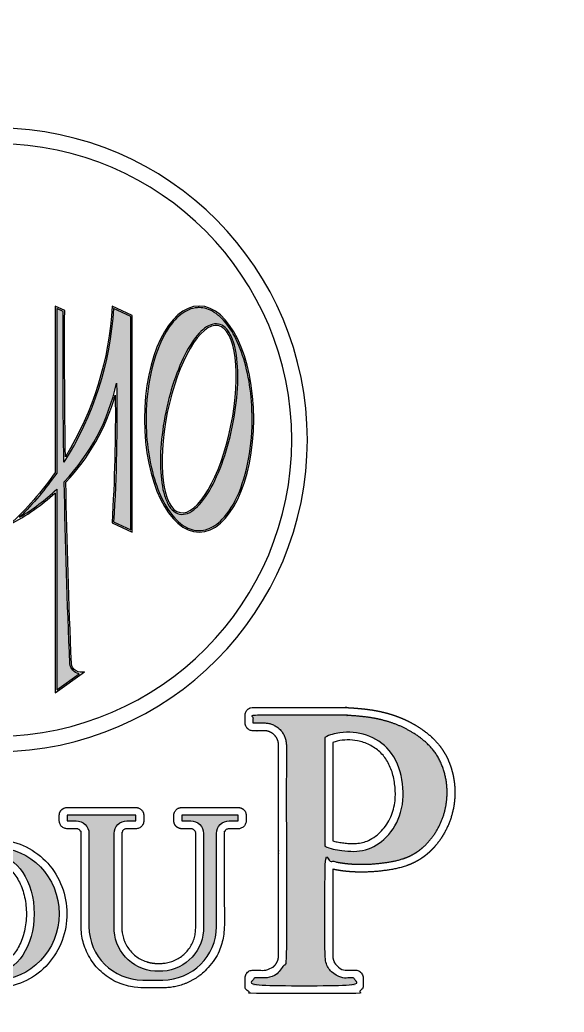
# Model space of a CAD drawing. Header units: millimetres. Extents: x 4346 to 24970, y -10214 to -5839.
# Drawn here: x 16173.7 to 16384.1, y -9876.4 to -9492.4 of the extents above; entities that cross this region are included whole.
import ezdxf

# ---------------------------------------------------------------- set-up
doc = ezdxf.new("R2010")
doc.units = ezdxf.units.MM
doc.layers.add('Duvar', color=7, linetype='Continuous', lineweight=30)

# ---------------------------------------------------------------- blocks, each defined once
blk = doc.blocks.new('onnologo')
h = blk.add_hatch(color=7)
h.dxf.hatch_style = 1
h.paths.add_polyline_path([(154.139, 109.102), (155.247, 108.594), (155.247, 94.91), (154.151, 95.413, 0.019659), (154.343, 104.308, -0.136371), (150.986, 97.992, 0.006314), (151.347, 86.319, 0.336097), (151.94, 85.674), (150.501, 84.639), (150.501, 97.507, -0.056027), (148.121, 95.706, 0.045209), (150.501, 98.543), (150.501, 109.098), (150.915, 108.908, 0.005226), (150.965, 99.241, 0.128296)])
h = blk.add_hatch(color=7)
h.dxf.hatch_style = 1
edge = h.paths.add_edge_path()
edge.add_spline(control_points=[(159.63, 109.154), (159.956, 109.154), (160.284, 109.053), (160.921, 108.649), (161.229, 108.345), (161.792, 107.555), (162.047, 107.07), (162.477, 105.962), (162.653, 105.34), (162.909, 104.016), (162.989, 103.313), (163.056, 101.65), (163.002, 100.683), (162.717, 98.87), (162.486, 98.024), (161.888, 96.587), (161.519, 95.997), (160.809, 95.266), (160.483, 95.051), (159.825, 94.831), (159.492, 94.825), (158.833, 95.021), (158.505, 95.224), (157.888, 95.832), (157.599, 96.237), (157.089, 97.211), (156.869, 97.781), (156.52, 99.032), (156.392, 99.714), (156.238, 101.126), (156.213, 101.857), (156.276, 103.503), (156.399, 104.411), (156.8, 106.064), (157.079, 106.807), (157.688, 107.912), (158.002, 108.317), (158.666, 108.899), (159.016, 109.074), (159.454, 109.147), (159.542, 109.154), (159.63, 109.154)], knot_values=[-3.141593, -3.141593, -3.141593, -3.141593, -2.844033, -2.844033, -2.546472, -2.546472, -2.248912, -2.248912, -1.951352, -1.951352, -1.653792, -1.653792, -1.256279, -1.256279, -0.858766, -0.858766, -0.461253, -0.461253, -0.159545, -0.159545, 0.142164, 0.142164, 0.443873, 0.443873, 0.745581, 0.745581, 1.04729, 1.04729, 1.348999, 1.348999, 1.650707, 1.650707, 2.036695, 2.036695, 2.422683, 2.422683, 2.742107, 2.742107, 3.061531, 3.061531, 3.141593, 3.141593, 3.141593, 3.141593], degree=3, periodic=0)
edge = h.paths.add_edge_path(flags=16)
edge.add_spline(control_points=[(160.875, 108.097), (161.026, 108.066), (161.168, 107.991), (161.42, 107.766), (161.531, 107.617), (161.834, 107.049), (161.975, 106.514), (162.124, 105.223), (162.13, 104.469), (162.005, 102.863), (161.875, 102.013), (161.499, 100.358), (161.254, 99.554), (160.69, 98.125), (160.371, 97.501), (159.708, 96.535), (159.365, 96.191), (158.845, 95.928), (158.665, 95.885), (158.318, 95.909), (158.153, 95.977), (157.864, 96.209), (157.738, 96.372), (157.522, 96.779), (157.431, 97.024), (157.232, 97.8), (157.161, 98.409), (157.14, 99.769), (157.189, 100.521), (157.399, 102.061), (157.561, 102.849), (157.973, 104.347), (158.223, 105.056), (158.778, 106.296), (159.082, 106.826), (159.705, 107.632), (160.023, 107.91), (160.521, 108.11), (160.703, 108.132), (160.875, 108.097)], knot_values=[0, 0, 0, 0, 0.195421, 0.195421, 0.390842, 0.390842, 0.805335, 0.805335, 1.219827, 1.219827, 1.63432, 1.63432, 2.048813, 2.048813, 2.463306, 2.463306, 2.877799, 2.877799, 3.096289, 3.096289, 3.314778, 3.314778, 3.533268, 3.533268, 3.751757, 3.751757, 4.136759, 4.136759, 4.521762, 4.521762, 4.906764, 4.906764, 5.291766, 5.291766, 5.676768, 5.676768, 6.061771, 6.061771, 6.283185, 6.283185, 6.283185, 6.283185], degree=3, periodic=0)
edge = h.paths.add_edge_path(flags=0)
edge.add_ellipse((159.63, 102.004), major_axis=(1.225, 5.995), ratio=0.340516, start_angle=0, end_angle=360, ccw=False)
h = blk.add_hatch(color=7)
h.dxf.hatch_style = 1
edge = h.paths.add_edge_path()
edge.add_spline(control_points=[(167.695, 73.798), (168.119, 73.651), (169.306, 73.412), (171.235, 73.459), (173.585, 73.915), (175.336, 75.981), (175.707, 78.466), (174.965, 80.551), (173.612, 81.816), (171.961, 82.628), (170.334, 82.929), (169.365, 82.988), (168.994, 83.011)], knot_values=[9.944314, 9.944314, 9.944314, 9.944314, 12.672189, 17.118913, 21.47382, 26.565031, 32.177619, 35.938974, 39.024875, 43.085769, 46.679042, 48.90852, 48.90852, 48.90852, 48.90852], weights=[1, 1, 1, 1, 1, 1, 1, 1, 1, 1, 1, 1, 1], degree=3, periodic=0)
edge.add_spline(control_points=[(168.994, 83.011), (167.022, 83.011), (165.049, 83.011), (163.077, 83.011)], knot_values=[48.90852, 48.90852, 48.90852, 48.90852, 49.90852, 49.90852, 49.90852, 49.90852], weights=[1, 1, 1, 1], degree=3, periodic=0)
edge.add_spline(control_points=[(163.077, 83.011), (163.077, 82.847), (163.077, 82.683), (163.077, 82.52)], knot_values=[49.90852, 49.90852, 49.90852, 49.90852, 50.90852, 50.90852, 50.90852, 50.90852], weights=[1, 1, 1, 1], degree=3, periodic=0)
edge.add_spline(control_points=[(163.077, 82.52), (163.306, 82.52), (163.535, 82.52), (163.764, 82.52)], knot_values=[50.90852, 50.90852, 50.90852, 50.90852, 51.90852, 51.90852, 51.90852, 51.90852], weights=[1, 1, 1, 1], degree=3, periodic=0)
edge.add_spline(control_points=[(163.764, 82.52), (163.785, 82.52), (163.806, 82.52), (163.827, 82.52)], knot_values=[51.90852, 51.90852, 51.90852, 51.90852, 51.95807, 51.95807, 51.95807, 51.95807], weights=[1, 1, 1, 1], degree=3, periodic=0)
edge.add_spline(control_points=[(163.827, 82.52), (164.63, 82.502), (165.203, 81.934), (165.22, 81.125)], knot_values=[51.95807, 51.95807, 51.95807, 51.95807, 53.480926, 53.480926, 53.480926, 53.480926], weights=[1, 0.810814, 0.805167, 0.983058], degree=3, periodic=0)
edge.add_spline(control_points=[(165.22, 81.125), (165.221, 81.104), (165.221, 81.084), (165.22, 81.064)], knot_values=[53.480926, 53.480926, 53.480926, 53.480926, 53.527782, 53.527782, 53.527782, 53.527782], weights=[0.983058, 0.988532, 0.994179, 1], degree=3, periodic=0)
edge.add_spline(control_points=[(165.22, 81.125), (165.22, 76.604), (165.22, 72.084), (165.22, 67.563)], knot_values=[0, 0, 0, 0, 1, 1, 1, 1], weights=[1, 1, 1, 1], degree=3, periodic=0)
edge.add_spline(control_points=[(165.22, 67.563), (165.203, 66.754), (164.63, 66.186), (163.827, 66.168)], knot_values=[1, 1, 1, 1, 2.522856, 2.522856, 2.522856, 2.522856], weights=[1, 0.805167, 0.810814, 1], degree=3, periodic=0)
edge.add_spline(control_points=[(163.827, 66.168), (163.577, 66.168), (163.327, 66.168), (163.077, 66.168)], knot_values=[2.522856, 2.522856, 2.522856, 2.522856, 3.522856, 3.522856, 3.522856, 3.522856], weights=[1, 1, 1, 1], degree=3, periodic=0)
edge.add_spline(control_points=[(163.077, 66.168), (163.077, 66.004), (163.077, 65.841), (163.077, 65.677)], knot_values=[3.522856, 3.522856, 3.522856, 3.522856, 4.522856, 4.522856, 4.522856, 4.522856], weights=[1, 1, 1, 1], degree=3, periodic=0)
edge.add_spline(control_points=[(163.077, 65.677), (165.265, 65.677), (167.452, 65.677), (169.64, 65.677)], knot_values=[4.522856, 4.522856, 4.522856, 4.522856, 5.522856, 5.522856, 5.522856, 5.522856], weights=[1, 1, 1, 1], degree=3, periodic=0)
edge.add_spline(control_points=[(169.64, 65.677), (169.64, 65.841), (169.64, 66.004), (169.64, 66.168)], knot_values=[5.522856, 5.522856, 5.522856, 5.522856, 6.522856, 6.522856, 6.522856, 6.522856], weights=[1, 1, 1, 1], degree=3, periodic=0)
edge.add_spline(control_points=[(169.64, 66.168), (169.39, 66.168), (169.14, 66.168), (168.89, 66.168)], knot_values=[6.522856, 6.522856, 6.522856, 6.522856, 7.522856, 7.522856, 7.522856, 7.522856], weights=[1, 1, 1, 1], degree=3, periodic=0)
edge.add_spline(control_points=[(168.89, 66.168), (168.153, 66.297), (167.677, 66.875), (167.695, 67.624)], knot_values=[7.522856, 7.522856, 7.522856, 7.522856, 8.944314, 8.944314, 8.944314, 8.944314], weights=[1, 0.838591, 0.838591, 1], degree=3, periodic=0)
edge.add_spline(control_points=[(167.695, 67.624), (167.695, 69.682), (167.695, 71.74), (167.695, 73.798)], knot_values=[8.944314, 8.944314, 8.944314, 8.944314, 9.944314, 9.944314, 9.944314, 9.944314], weights=[1, 1, 1, 1], degree=3, periodic=0)
edge = h.paths.add_edge_path(flags=16)
edge.add_spline(control_points=[(167.695, 81.595), (168.008, 81.76), (168.864, 81.998), (170.415, 81.873), (172.033, 80.808), (172.762, 78.879), (172.73, 76.825), (171.794, 75.16), (170.339, 74.24), (168.891, 74.278), (168.032, 74.459), (167.695, 74.609), (167.695, 76.938), (167.695, 79.266), (167.695, 81.595)], knot_values=[0, 0, 0, 0, 1.979788, 5.412464, 8.914526, 12.999696, 17.210444, 20.891478, 23.997714, 27.028664, 29.245794, 29.245794, 29.245794, 30.245794, 30.245794, 30.245794, 30.245794], weights=[1, 1, 1, 1, 1, 1, 1, 1, 1, 1, 1, 1, 1, 1, 1], degree=3, periodic=0)
edge = h.paths.add_edge_path(flags=0)
edge.add_spline(control_points=[(168.195, 81.271), (168.29, 81.306), (168.387, 81.334), (168.688, 81.401), (168.907, 81.425), (169.343, 81.431), (169.564, 81.412), (170.047, 81.319), (170.306, 81.233), (170.791, 80.993), (171.015, 80.841), (171.404, 80.482), (171.565, 80.277), (171.835, 79.808), (171.941, 79.547), (172.104, 78.989), (172.159, 78.691), (172.215, 78.104), (172.215, 77.812), (172.143, 77.167), (172.052, 76.818), (171.761, 76.162), (171.564, 75.858), (171.079, 75.341), (170.788, 75.127), (170.358, 74.931), (170.234, 74.888), (169.979, 74.825), (169.846, 74.805), (169.53, 74.781), (169.345, 74.783), (169.043, 74.805), (168.928, 74.817), (168.7, 74.847), (168.589, 74.865), (168.383, 74.907), (168.287, 74.93), (168.195, 74.957), (168.195, 77.041), (168.195, 79.125), (168.195, 81.229), (168.195, 81.25), (168.195, 81.271)], knot_values=[0, 0, 0, 0, 0.739985, 0.739985, 2.238808, 2.238808, 3.737632, 3.737632, 5.60272, 5.60272, 7.467809, 7.467809, 9.358061, 9.358061, 11.248313, 11.248313, 13.179581, 13.179581, 15.110849, 15.110849, 17.561101, 17.561101, 20.011353, 20.011353, 22.461605, 22.461605, 23.43536, 23.43536, 24.409114, 24.409114, 25.642537, 25.642537, 26.376122, 26.376122, 27.109706, 27.109706, 27.790964, 27.790964, 27.790964, 28.685829, 28.685829, 28.694868, 28.694868, 28.694868, 28.694868], degree=3, periodic=0)
h = blk.add_hatch(color=7)
h.dxf.hatch_style = 1
h.paths.add_polyline_path([(154.182, 75.432, -0.41944), (155, 76.235), (155.58, 76.235), (155.58, 76.596), (151.17, 76.596), (151.17, 76.235), (151.75, 76.235, -0.41944), (152.568, 75.432), (152.568, 69.464, 0.413014), (156.013, 66.033), (157.297, 66.033, 0.413014), (160.742, 69.464), (160.742, 75.432, -0.41944), (161.56, 76.235), (162.14, 76.235), (162.14, 76.596), (158.512, 76.596), (158.512, 76.235), (159.093, 76.235, -0.41944), (159.91, 75.432), (159.91, 69.468, -0.407021), (157.297, 66.601), (156.795, 66.601, -0.406971), (154.182, 69.468)])
h = blk.add_hatch(color=7)
h.dxf.hatch_style = 1
edge = h.paths.add_edge_path()
edge.add_ellipse((146.566, 70.283), major_axis=(0, -4.25), ratio=0.962665, start_angle=0, end_angle=360)
edge = h.paths.add_edge_path(flags=16)
edge.add_ellipse((146.566, 70.283), major_axis=(0, 3.744), ratio=0.666246, start_angle=0, end_angle=360)
edge = h.paths.add_edge_path(flags=0)
edge.add_spline(control_points=[(146.566, 73.527), (146.377, 73.527), (146.188, 73.482), (145.805, 73.289), (145.613, 73.139), (145.256, 72.733), (145.093, 72.478), (144.826, 71.888), (144.722, 71.554), (144.59, 70.848), (144.562, 70.476), (144.588, 69.74), (144.641, 69.375), (144.819, 68.697), (144.944, 68.384), (145.246, 67.847), (145.422, 67.623), (145.794, 67.284), (145.988, 67.169), (146.369, 67.041), (146.557, 67.025), (146.935, 67.083), (147.128, 67.159), (147.508, 67.42), (147.695, 67.605), (148.03, 68.074), (148.177, 68.359), (148.405, 68.994), (148.486, 69.345), (148.569, 70.07), (148.571, 70.444), (148.495, 71.172), (148.418, 71.525), (148.196, 72.166), (148.051, 72.454), (147.721, 72.933), (147.535, 73.123), (147.155, 73.394), (146.962, 73.475), (146.704, 73.521), (146.635, 73.527), (146.566, 73.527)], knot_values=[0, 0, 0, 0, 0.324465, 0.324465, 0.648929, 0.648929, 0.973394, 0.973394, 1.297858, 1.297858, 1.622323, 1.622323, 1.946787, 1.946787, 2.271252, 2.271252, 2.595716, 2.595716, 2.920181, 2.920181, 3.244645, 3.244645, 3.56911, 3.56911, 3.893575, 3.893575, 4.218039, 4.218039, 4.542504, 4.542504, 4.866968, 4.866968, 5.191433, 5.191433, 5.515897, 5.515897, 5.840362, 5.840362, 6.164826, 6.164826, 6.283185, 6.283185, 6.283185, 6.283185], degree=3, periodic=0)
at = {"color": 7}
for points in [[(150.401, 109.254), (150.401, 98.575, -0.05431), (147.493, 95.242, 0.06622), (150.401, 97.276), (150.401, 84.444), (152.291, 85.803, -0.493919), (151.447, 86.326, -0.00629), (151.087, 97.953, 0.121113), (154.254, 103.543, -0.018122), (154.047, 95.35), (155.347, 94.754), (155.347, 108.658), (154.047, 109.254, -0.125915), (151.06, 99.581, -0.005078), (151.015, 108.972)], [(150.501, 109.098), (150.501, 98.543, -0.045209), (148.121, 95.706, 0.056027), (150.501, 97.507), (150.501, 84.639), (151.94, 85.674, -0.336097), (151.347, 86.319, -0.006314), (150.986, 97.992, 0.136371), (154.343, 104.308, -0.019659), (154.151, 95.413), (155.247, 94.91), (155.247, 108.594), (154.139, 109.102, -0.128296), (150.965, 99.241, -0.005226), (150.915, 108.908)]]:
    blk.add_lwpolyline(points, format="xyb", close=True, dxfattribs=at)
blk.add_lwpolyline([(159.91, 69.468, -0.406971), (157.297, 66.601), (156.795, 66.601, -0.406971), (154.182, 69.468), (154.182, 75.432, -0.41944), (155, 76.235), (155.58, 76.235), (155.58, 76.596), (151.17, 76.596), (151.17, 76.235), (151.75, 76.235, -0.41944), (152.568, 75.432), (152.568, 69.464, 0.413014), (156.013, 66.033), (157.297, 66.033, 0.413014), (160.742, 69.464), (160.742, 75.432, -0.41944), (161.56, 76.235), (162.14, 76.235), (162.14, 76.596), (158.512, 76.596), (158.512, 76.235), (159.093, 76.235, -0.41944), (159.91, 75.432), (159.91, 69.464)], format="xyb", dxfattribs=at)
for radius, start, end in [(20, 270.42972, 89.57028), (19, 270.45234, 89.54766)]:
    blk.add_arc((146.566, 100.67), radius, start, end, dxfattribs=at)
at = {"color": 7, "extrusion": (0, 0, -1)}
blk.add_ellipse((159.63, 102.004), major_axis=(0, -7.25), ratio=0.482759, start_param=-3.141592653589793, end_param=3.141592653589793, dxfattribs=at)
blk.add_ellipse((159.63, 102.004), major_axis=(1.225, 5.995), ratio=0.340516, dxfattribs=at)
at = {"color": 7}
blk.add_ellipse((146.566, 70.283), major_axis=(0, -4.25), ratio=0.962665, start_param=-3.141592653589793, end_param=3.141592653589793, dxfattribs=at)
blk.add_ellipse((146.566, 70.283), major_axis=(0, 3.744), ratio=0.666246, dxfattribs=at)
for points, knots in [([(159.63, 109.154), (159.956, 109.154), (160.284, 109.053), (160.921, 108.649), (161.229, 108.345), (161.792, 107.555), (162.047, 107.07), (162.477, 105.962), (162.653, 105.34), (162.909, 104.016), (162.989, 103.313), (163.056, 101.65), (163.002, 100.683), (162.717, 98.87), (162.486, 98.024), (161.888, 96.587), (161.519, 95.997), (160.809, 95.266), (160.483, 95.051), (159.825, 94.831), (159.492, 94.825), (158.833, 95.021), (158.505, 95.224), (157.888, 95.832), (157.599, 96.237), (157.089, 97.211), (156.869, 97.781), (156.52, 99.032), (156.392, 99.714), (156.238, 101.126), (156.213, 101.857), (156.276, 103.503), (156.399, 104.411), (156.8, 106.064), (157.079, 106.807), (157.688, 107.912), (158.002, 108.317), (158.666, 108.899), (159.016, 109.074), (159.454, 109.147), (159.542, 109.154), (159.63, 109.154)], [-3.141593, -3.141593, -3.141593, -3.141593, -2.844033, -2.844033, -2.546472, -2.546472, -2.248912, -2.248912, -1.951352, -1.951352, -1.653792, -1.653792, -1.256279, -1.256279, -0.858766, -0.858766, -0.461253, -0.461253, -0.159545, -0.159545, 0.142164, 0.142164, 0.443873, 0.443873, 0.745581, 0.745581, 1.04729, 1.04729, 1.348999, 1.348999, 1.650707, 1.650707, 2.036695, 2.036695, 2.422683, 2.422683, 2.742107, 2.742107, 3.061531, 3.061531, 3.141593, 3.141593, 3.141593, 3.141593]), ([(160.875, 108.097), (161.026, 108.066), (161.168, 107.991), (161.42, 107.766), (161.531, 107.617), (161.834, 107.049), (161.975, 106.514), (162.124, 105.223), (162.13, 104.469), (162.005, 102.863), (161.875, 102.013), (161.499, 100.358), (161.254, 99.554), (160.69, 98.125), (160.371, 97.501), (159.708, 96.535), (159.365, 96.191), (158.845, 95.928), (158.665, 95.885), (158.318, 95.909), (158.153, 95.977), (157.864, 96.209), (157.738, 96.372), (157.522, 96.779), (157.431, 97.024), (157.232, 97.8), (157.161, 98.409), (157.14, 99.769), (157.189, 100.521), (157.399, 102.061), (157.561, 102.849), (157.973, 104.347), (158.223, 105.056), (158.778, 106.296), (159.082, 106.826), (159.705, 107.632), (160.023, 107.91), (160.521, 108.11), (160.703, 108.132), (160.875, 108.097)], [0, 0, 0, 0, 0.195421, 0.195421, 0.390842, 0.390842, 0.805335, 0.805335, 1.219827, 1.219827, 1.63432, 1.63432, 2.048813, 2.048813, 2.463306, 2.463306, 2.877799, 2.877799, 3.096289, 3.096289, 3.314778, 3.314778, 3.533268, 3.533268, 3.751757, 3.751757, 4.136759, 4.136759, 4.521762, 4.521762, 4.906764, 4.906764, 5.291766, 5.291766, 5.676768, 5.676768, 6.061771, 6.061771, 6.283185, 6.283185, 6.283185, 6.283185]), ([(167.695, 81.595), (168.008, 81.76), (168.864, 81.998), (170.415, 81.873), (172.033, 80.808), (172.762, 78.879), (172.73, 76.825), (171.794, 75.16), (170.339, 74.24), (168.891, 74.278), (168.032, 74.459), (167.695, 74.609), (167.695, 76.938), (167.695, 79.266), (167.695, 81.595)], [0, 0, 0, 0, 1.979788, 5.412464, 8.914526, 12.999696, 17.210444, 20.891478, 23.997714, 27.028664, 29.245794, 29.245794, 29.245794, 30.245794, 30.245794, 30.245794, 30.245794]), ([(168.195, 81.271), (168.29, 81.306), (168.387, 81.334), (168.688, 81.401), (168.907, 81.425), (169.343, 81.431), (169.564, 81.412), (170.047, 81.319), (170.306, 81.233), (170.791, 80.993), (171.015, 80.841), (171.404, 80.482), (171.565, 80.277), (171.835, 79.808), (171.941, 79.547), (172.104, 78.989), (172.159, 78.691), (172.215, 78.104), (172.215, 77.812), (172.143, 77.167), (172.052, 76.818), (171.761, 76.162), (171.564, 75.858), (171.079, 75.341), (170.788, 75.127), (170.358, 74.931), (170.234, 74.888), (169.979, 74.825), (169.846, 74.805), (169.53, 74.781), (169.345, 74.783), (169.043, 74.805), (168.928, 74.817), (168.7, 74.847), (168.589, 74.865), (168.383, 74.907), (168.287, 74.93), (168.195, 74.957), (168.195, 77.041), (168.195, 79.125), (168.195, 81.229), (168.195, 81.25), (168.195, 81.271)], [0, 0, 0, 0, 0.739985, 0.739985, 2.238808, 2.238808, 3.737632, 3.737632, 5.60272, 5.60272, 7.467809, 7.467809, 9.358061, 9.358061, 11.248313, 11.248313, 13.179581, 13.179581, 15.110849, 15.110849, 17.561101, 17.561101, 20.011353, 20.011353, 22.461605, 22.461605, 23.43536, 23.43536, 24.409114, 24.409114, 25.642537, 25.642537, 26.376122, 26.376122, 27.109706, 27.109706, 27.790964, 27.790964, 27.790964, 28.685829, 28.685829, 28.694868, 28.694868, 28.694868, 28.694868]), ([(146.566, 75.033), (146.221, 75.033), (145.876, 74.993), (144.98, 74.781), (144.444, 74.538), (143.498, 73.867), (143.087, 73.439), (142.445, 72.46), (142.214, 71.909), (141.962, 70.757), (141.941, 70.157), (142.112, 68.99), (142.303, 68.422), (142.874, 67.398), (143.254, 66.941), (144.15, 66.201), (144.666, 65.918), (145.765, 65.569), (146.347, 65.502), (147.494, 65.594), (148.058, 65.752), (149.091, 66.272), (149.559, 66.633), (150.334, 67.505), (150.641, 68.016), (151.053, 69.118), (151.159, 69.708), (151.156, 70.889), (151.046, 71.478), (150.627, 72.578), (150.317, 73.087), (149.536, 73.954), (149.066, 74.311), (148.03, 74.824), (147.465, 74.979), (146.783, 75.029), (146.674, 75.033), (146.566, 75.033)], [-3.141593, -3.141593, -3.141593, -3.141593, -2.917179, -2.917179, -2.542916, -2.542916, -2.168653, -2.168653, -1.794391, -1.794391, -1.420128, -1.420128, -1.045865, -1.045865, -0.671603, -0.671603, -0.29734, -0.29734, 0.076923, 0.076923, 0.451185, 0.451185, 0.825448, 0.825448, 1.199711, 1.199711, 1.573973, 1.573973, 1.948236, 1.948236, 2.322498, 2.322498, 2.696761, 2.696761, 3.071024, 3.071024, 3.141593, 3.141593, 3.141593, 3.141593]), ([(146.566, 73.527), (146.377, 73.527), (146.188, 73.482), (145.805, 73.289), (145.613, 73.139), (145.256, 72.733), (145.093, 72.478), (144.826, 71.888), (144.722, 71.554), (144.59, 70.848), (144.562, 70.476), (144.588, 69.74), (144.641, 69.375), (144.819, 68.697), (144.944, 68.384), (145.246, 67.847), (145.422, 67.623), (145.794, 67.284), (145.988, 67.169), (146.369, 67.041), (146.557, 67.025), (146.935, 67.083), (147.128, 67.159), (147.508, 67.42), (147.695, 67.605), (148.03, 68.074), (148.177, 68.359), (148.405, 68.994), (148.486, 69.345), (148.569, 70.07), (148.571, 70.444), (148.495, 71.172), (148.418, 71.525), (148.196, 72.166), (148.051, 72.454), (147.721, 72.933), (147.535, 73.123), (147.155, 73.394), (146.962, 73.475), (146.704, 73.521), (146.635, 73.527), (146.566, 73.527)], [0, 0, 0, 0, 0.324465, 0.324465, 0.648929, 0.648929, 0.973394, 0.973394, 1.297858, 1.297858, 1.622323, 1.622323, 1.946787, 1.946787, 2.271252, 2.271252, 2.595716, 2.595716, 2.920181, 2.920181, 3.244645, 3.244645, 3.56911, 3.56911, 3.893575, 3.893575, 4.218039, 4.218039, 4.542504, 4.542504, 4.866968, 4.866968, 5.191433, 5.191433, 5.515897, 5.515897, 5.840362, 5.840362, 6.164826, 6.164826, 6.283185, 6.283185, 6.283185, 6.283185])]:
    blk.add_open_spline(points, degree=3, knots=knots, dxfattribs=at)
for points, weights, degree, knots in [([(169.025, 83.51), (169.014, 83.51), (169.004, 83.511), (168.994, 83.511), (167.041, 83.511), (165.089, 83.511), (163.116, 83.511), (163.097, 83.511), (163.077, 83.511), (162.942, 83.511), (162.818, 83.459), (162.723, 83.364), (162.628, 83.269), (162.577, 83.145), (162.577, 83.011), (162.577, 82.849), (162.577, 82.687), (162.577, 82.523), (162.577, 82.521), (162.577, 82.52), (162.577, 82.227), (162.784, 82.02), (163.077, 82.02), (163.303, 82.02), (163.53, 82.02), (163.759, 82.02), (163.761, 82.02), (163.764, 82.02), (163.768, 82.02), (163.771, 82.02), (163.775, 82.02), (163.854, 82.022), (163.94, 82.013), (164.112, 81.968), (164.198, 81.933), (164.392, 81.814), (164.492, 81.718), (164.64, 81.495), (164.687, 81.37), (164.715, 81.204), (164.719, 81.161), (164.72, 81.119), (164.72, 76.647), (164.72, 72.176), (164.72, 67.659), (164.72, 67.614), (164.72, 67.569), (164.718, 67.484), (164.703, 67.393), (164.634, 67.184), (164.566, 67.066), (164.386, 66.87), (164.275, 66.792), (164.046, 66.694), (163.929, 66.671), (163.821, 66.668), (163.575, 66.668), (163.33, 66.668), (163.082, 66.668), (163.079, 66.668), (163.077, 66.668), (162.784, 66.668), (162.577, 66.461), (162.577, 66.168), (162.577, 66.006), (162.577, 65.844), (162.577, 65.68), (162.577, 65.679), (162.577, 65.677), (162.577, 65.384), (162.784, 65.177), (163.077, 65.177), (165.243, 65.177), (167.409, 65.177), (169.596, 65.177), (169.618, 65.177), (169.64, 65.177), (169.933, 65.177), (170.14, 65.384), (170.14, 65.677), (170.14, 65.839), (170.14, 66.001), (170.14, 66.165), (170.14, 66.166), (170.14, 66.168), (170.14, 66.461), (169.933, 66.668), (169.64, 66.668), (169.408, 66.668), (169.177, 66.668), (168.943, 66.668), (168.94, 66.668), (168.938, 66.668), (168.849, 66.687), (168.758, 66.721), (168.558, 66.834), (168.452, 66.927), (168.293, 67.149), (168.239, 67.277), (168.199, 67.474), (168.193, 67.544), (168.195, 67.612), (168.195, 67.616), (168.195, 67.62), (168.195, 67.624), (168.195, 69.444), (168.195, 71.264), (168.195, 73.102), (168.195, 73.121), (168.195, 73.139), (168.379, 73.098), (168.564, 73.065), (169.119, 72.987), (169.488, 72.96), (170.224, 72.948), (170.591, 72.962), (171.2, 73.013), (171.441, 73.039), (171.932, 73.11), (172.179, 73.155), (172.715, 73.287), (173.004, 73.38), (173.498, 73.602), (173.708, 73.719), (174.1, 73.988), (174.284, 74.139), (174.797, 74.632), (175.087, 75.014), (175.556, 75.833), (175.734, 76.27), (175.968, 77.171), (176.026, 77.636), (176.017, 78.59), (175.946, 79.081), (175.696, 79.922), (175.547, 80.277), (175.227, 80.82), (175.081, 81.021), (174.765, 81.391), (174.594, 81.56), (174.15, 81.946), (173.869, 82.147), (173.283, 82.508), (172.977, 82.665), (172.268, 82.97), (171.859, 83.103), (171.039, 83.302), (170.626, 83.37), (169.812, 83.462), (169.414, 83.486), (169.025, 83.51)], [1, 0.999689920833, 0.999689920833, 1, 1, 1, 1, 1, 1, 0.949253021674, 0.949253021674, 1, 0.949253021674, 0.949253021674, 1, 1, 1, 1, 1, 1, 0.804737854124, 0.804737854124, 1, 1, 1, 1, 1, 1, 0.999957417223, 0.999957417223, 1, 1, 1, 1, 1, 1, 1, 1, 1, 1, 1, 1, 1, 1, 1, 1, 1, 1, 1, 1, 1, 1, 1, 1, 1, 1, 1, 1, 1, 1, 1, 0.804737854124, 0.804737854124, 1, 1, 1, 1, 1, 1, 0.804737854124, 0.804737854124, 1, 1, 1, 1, 1, 1, 0.804737854124, 0.804737854124, 1, 1, 1, 1, 1, 1, 0.804737854124, 0.804737854124, 1, 1, 1, 1, 1, 1, 1, 1, 1, 1, 1, 1, 1, 1, 1, 0.999954840869, 0.999954840869, 1, 1, 1, 1, 1, 1, 1, 1, 1, 1, 1, 1, 1, 1, 1, 1, 1, 1, 1, 1, 1, 1, 1, 1, 1, 1, 1, 1, 1, 1, 1, 1, 1, 1, 1, 1, 1, 1, 1, 1, 1, 1, 1, 1, 1, 1, 1], 3, [0, 0, 0, 0, 0.061002, 0.061002, 0.061002, 1.051002, 1.051002, 1.061002, 1.061002, 1.061002, 1.8464, 1.8464, 1.8464, 2.631798, 2.631798, 2.631798, 3.621798, 3.621798, 3.631798, 3.631798, 3.631798, 5.202595, 5.202595, 5.202595, 6.192595, 6.192595, 6.202595, 6.202595, 6.202595, 6.2252, 6.2252, 6.2252, 6.519857, 6.519857, 6.814514, 6.814514, 7.228524, 7.228524, 7.642534, 7.642534, 7.792013, 7.792013, 7.792013, 8.781151, 8.781151, 8.791143, 8.791143, 8.791143, 9.098808, 9.098808, 9.505103, 9.505103, 9.911398, 9.911398, 10.302292, 10.302292, 10.302292, 11.284118, 11.284118, 11.294036, 11.294036, 11.294036, 12.864832, 12.864832, 12.864832, 13.854832, 13.854832, 13.864832, 13.864832, 13.864832, 15.435628, 15.435628, 15.435628, 16.425628, 16.425628, 16.435628, 16.435628, 16.435628, 18.006425, 18.006425, 18.006425, 18.996425, 18.996425, 19.006425, 19.006425, 19.006425, 20.577221, 20.577221, 20.577221, 21.504011, 21.504011, 21.513373, 21.513373, 21.513373, 21.823693, 21.823693, 22.239939, 22.239939, 22.656185, 22.656185, 22.89046, 22.89046, 22.89046, 22.913739, 22.913739, 22.913739, 23.798026, 23.798026, 23.806958, 23.806958, 23.806958, 24.853061, 24.853061, 26.945267, 26.945267, 29.037473, 29.037473, 30.424521, 30.424521, 31.811569, 31.811569, 33.444296, 33.444296, 34.694878, 34.694878, 35.94546, 35.94546, 38.446625, 38.446625, 40.947789, 40.947789, 43.448953, 43.448953, 46.051989, 46.051989, 48.050754, 48.050754, 49.337312, 49.337312, 50.62387, 50.62387, 52.515015, 52.515015, 54.406161, 54.406161, 56.783459, 56.783459, 59.160758, 59.160758, 61.499025, 61.499025, 61.499025, 61.499025]), ([(165.22, 81.125), (165.22, 76.604), (165.22, 72.084), (165.22, 67.563), (165.203, 66.754), (164.63, 66.186), (163.827, 66.168), (163.577, 66.168), (163.327, 66.168), (163.077, 66.168), (163.077, 66.004), (163.077, 65.841), (163.077, 65.677), (165.265, 65.677), (167.452, 65.677), (169.64, 65.677), (169.64, 65.841), (169.64, 66.004), (169.64, 66.168), (169.39, 66.168), (169.14, 66.168), (168.89, 66.168), (168.153, 66.297), (167.677, 66.875), (167.695, 67.624), (167.695, 69.682), (167.695, 71.74), (167.695, 73.798), (168.119, 73.651), (169.306, 73.412), (171.235, 73.459), (173.585, 73.915), (175.336, 75.981), (175.707, 78.466), (174.965, 80.551), (173.612, 81.816), (171.961, 82.628), (170.334, 82.929), (169.365, 82.988), (168.994, 83.011), (167.022, 83.011), (165.049, 83.011), (163.077, 83.011), (163.077, 82.847), (163.077, 82.683), (163.077, 82.52), (163.306, 82.52), (163.535, 82.52), (163.764, 82.52), (163.785, 82.52), (163.806, 82.52), (163.827, 82.52), (164.661, 82.501), (165.238, 81.898), (165.22, 81.064)], [1, 1, 1, 1, 0.805167203289, 0.810814392006, 1, 1, 1, 1, 1, 1, 1, 1, 1, 1, 1, 1, 1, 1, 1, 1, 0.838591013598, 0.838591013598, 1, 1, 1, 1, 1, 1, 1, 1, 1, 1, 1, 1, 1, 1, 1, 1, 1, 1, 1, 1, 1, 1, 1, 1, 1, 1, 1, 1, 0.804993448167, 0.804993448167, 1], 3, [0, 0, 0, 0, 1, 1, 1, 2.522856, 2.522856, 2.522856, 3.522856, 3.522856, 3.522856, 4.522856, 4.522856, 4.522856, 5.522856, 5.522856, 5.522856, 6.522856, 6.522856, 6.522856, 7.522856, 7.522856, 7.522856, 8.944314, 8.944314, 8.944314, 9.944314, 9.944314, 9.944314, 12.672189, 17.118913, 21.47382, 26.565031, 32.177619, 35.938974, 39.024875, 43.085769, 46.679042, 48.90852, 48.90852, 48.90852, 49.90852, 49.90852, 49.90852, 50.90852, 50.90852, 50.90852, 51.90852, 51.90852, 51.90852, 51.95807, 51.95807, 51.95807, 53.527782, 53.527782, 53.527782, 53.527782]), ([(159.41, 69.464), (159.41, 72.448), (159.41, 75.432), (159.41, 75.56), (159.318, 75.649), (159.226, 75.738), (159.098, 75.735), (158.805, 75.735), (158.512, 75.735), (158.012, 75.735), (158.012, 76.235), (158.012, 76.415), (158.012, 76.596), (158.012, 77.096), (158.512, 77.096), (160.326, 77.096), (162.14, 77.096), (162.64, 77.096), (162.64, 76.596), (162.64, 76.415), (162.64, 76.235), (162.64, 75.735), (162.14, 75.735), (161.847, 75.735), (161.554, 75.735), (161.426, 75.738), (161.334, 75.649), (161.242, 75.56), (161.242, 75.432), (161.242, 72.448), (161.242, 69.463), (161.227, 65.533), (157.297, 65.533), (156.655, 65.533), (156.013, 65.533), (152.083, 65.533), (152.068, 69.463), (152.068, 72.448), (152.068, 75.432), (152.068, 75.56), (151.976, 75.649), (151.884, 75.738), (151.756, 75.735), (151.463, 75.735), (151.17, 75.735), (150.67, 75.735), (150.67, 76.235), (150.67, 76.415), (150.67, 76.596), (150.67, 77.096), (151.17, 77.096), (153.375, 77.096), (155.58, 77.096), (156.08, 77.096), (156.08, 76.596), (156.08, 76.415), (156.08, 76.235), (156.08, 75.735), (155.58, 75.735), (155.287, 75.735), (154.994, 75.735), (154.866, 75.738), (154.774, 75.649), (154.682, 75.56), (154.682, 75.432), (154.682, 72.445), (154.682, 69.459), (154.599, 67.245), (156.811, 67.101), (157.046, 67.101), (157.282, 67.101), (159.473, 67.243), (159.411, 69.438)], [1, 1, 1, 0.921081317538, 1, 0.921081317538, 1, 1, 1, 0.707106781187, 1, 1, 1, 0.707106781187, 1, 1, 1, 0.707106781187, 1, 1, 1, 0.707106781187, 1, 1, 1, 0.921081317538, 1, 0.921081317538, 1, 1, 1, 0.708458786564, 1, 1, 1, 0.708458786564, 1, 1, 1, 0.921081317538, 1, 0.921081317538, 1, 1, 1, 0.707106781187, 1, 1, 1, 0.707106781187, 1, 1, 1, 0.707106781187, 1, 1, 1, 0.707106781187, 1, 1, 1, 0.921081317538, 1, 0.921081317538, 1, 1, 1, 0.716720369542, 1, 1, 1, 0.719949775414, 1], 2, [0, 0, 0, 1, 1, 1.799896, 1.799896, 2.599791, 2.599791, 3.599791, 3.599791, 5.170588, 5.170588, 6.170588, 6.170588, 7.741384, 7.741384, 8.741384, 8.741384, 10.31218, 10.31218, 11.31218, 11.31218, 12.882977, 12.882977, 13.882977, 13.882977, 14.682872, 14.682872, 15.482768, 15.482768, 16.482768, 16.482768, 18.049736, 18.049736, 19.049736, 19.049736, 20.616705, 20.616705, 21.616705, 21.616705, 22.416601, 22.416601, 23.216496, 23.216496, 24.216496, 24.216496, 25.787293, 25.787293, 26.787293, 26.787293, 28.358089, 28.358089, 29.358089, 29.358089, 30.928885, 30.928885, 31.928885, 31.928885, 33.499682, 33.499682, 34.499682, 34.499682, 35.299577, 35.299577, 36.099473, 36.099473, 37.099473, 37.099473, 38.642889, 38.642889, 39.642889, 39.642889, 41.177022, 41.177022, 41.177022])]:
    blk.add_rational_spline(points, weights, degree=degree, knots=knots, dxfattribs=at)

msp = doc.modelspace()

# ---------------------------------------------------------------- hatches: boundary and pattern name
at = {"layer": 'Duvar'}
h = msp.add_hatch(color=256, dxfattribs=at)
h.dxf.hatch_style = 1
h.paths.add_polyline_path([(11668.18, -10136.77), (17499.18, -10136.77), (17499.18, -6058.85), (11668.18, -6058.85)], flags=16)
h.paths.add_polyline_path([(11590.62, -10214.33), (17576.74, -10214.33), (17576.74, -5981.29), (11590.62, -5981.29)])
at = {"layer": 'Duvar', "true_color": 0x636466}
h = msp.add_hatch(color=251, dxfattribs=at)
h.dxf.hatch_style = 1
h.paths.add_polyline_path([(11719.89, -10085.06), (17447.47, -10085.06), (17447.47, -6110.56), (11719.89, -6110.56)], flags=16)
h.paths.add_polyline_path([(11668.18, -10136.77), (17499.18, -10136.77), (17499.18, -6058.85), (11668.18, -6058.85)])
at = {"layer": 'Duvar'}
h = msp.add_hatch(color=256, dxfattribs=at)
h.dxf.hatch_style = 1
h.paths.add_polyline_path([(11750.06, -10054.89), (17417.3, -10054.89), (17417.3, -6140.73), (11750.06, -6140.73)], flags=16)
h.paths.add_polyline_path([(11719.89, -10085.06), (17447.47, -10085.06), (17447.47, -6110.56), (11719.89, -6110.56)])

# ---------------------------------------------------------------- block references
at = {"color": 7, "true_color": 0xffffff, "xscale": 6.032879999999999, "yscale": 6.032879999999999, "zscale": 6.032879999999999}
msp.add_blockref('onnologo', (15280, -10262.29), dxfattribs=at)

doc.saveas('drawing.dxf')
